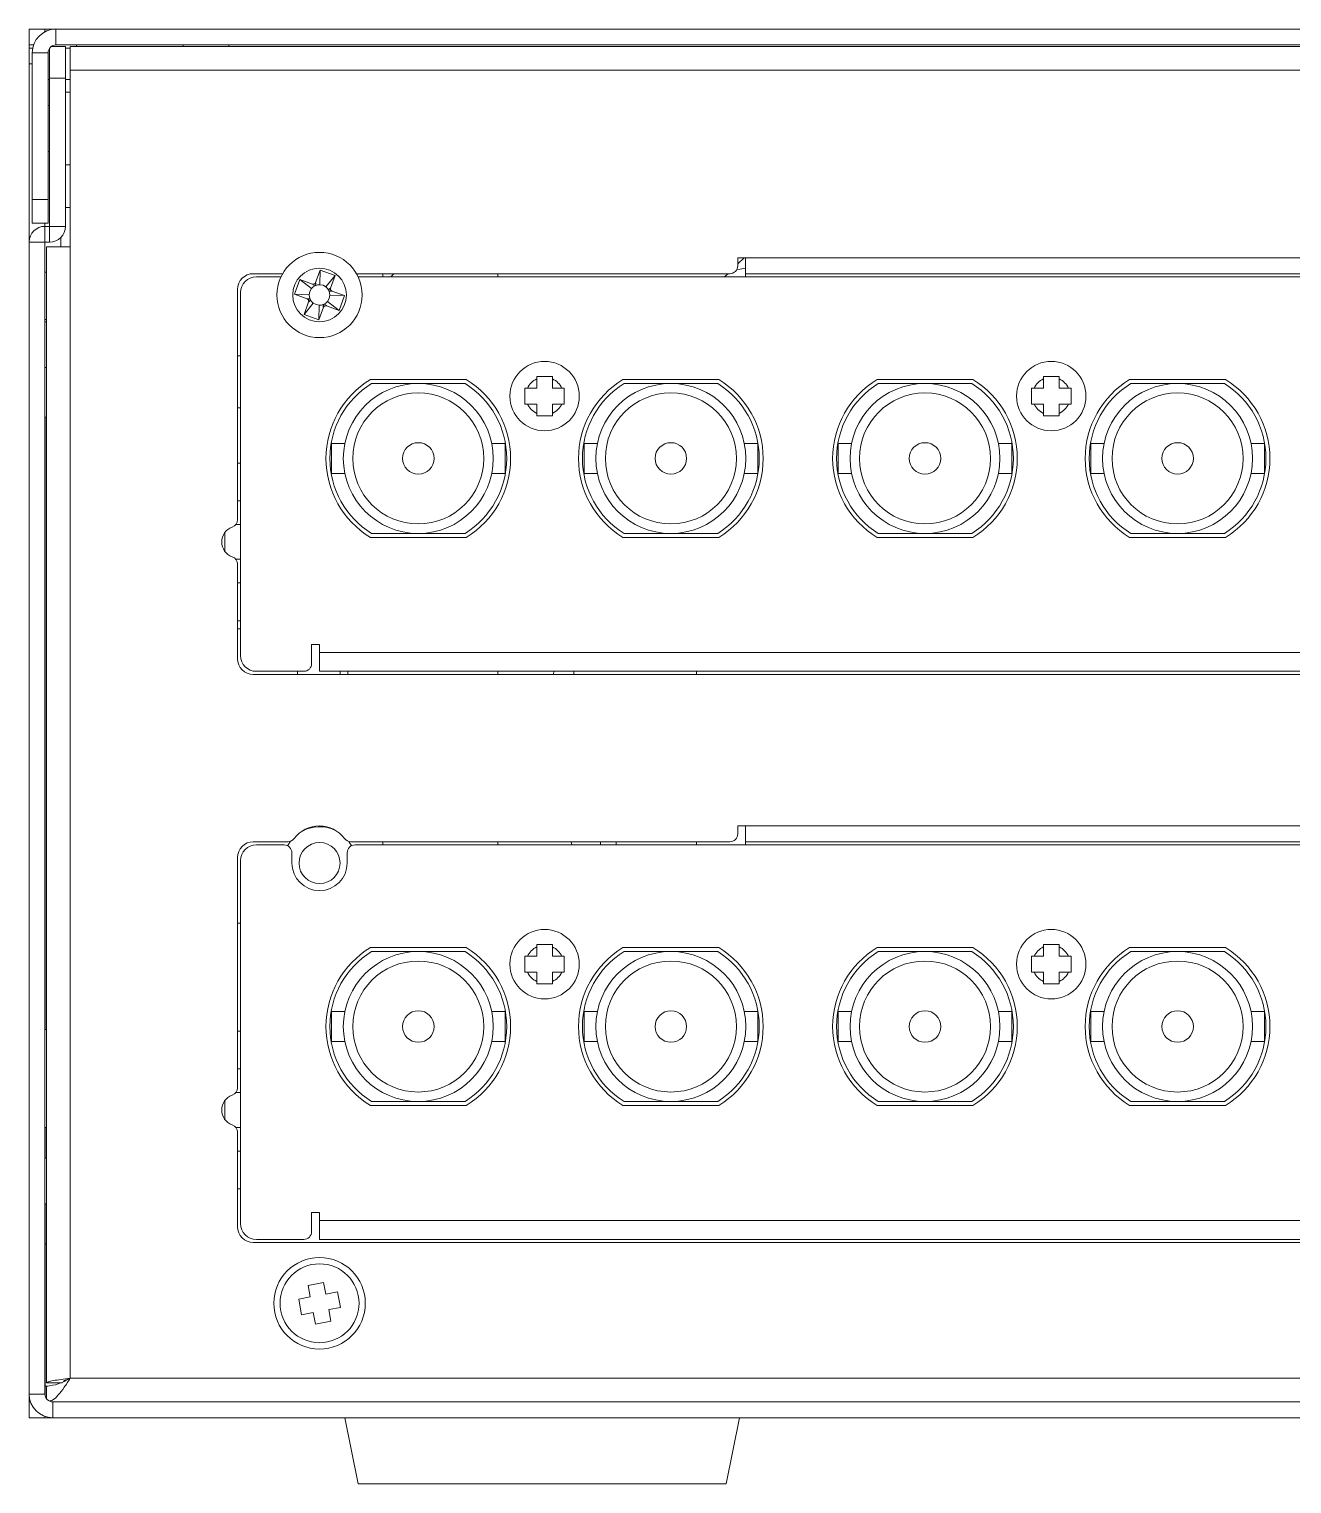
# Model space of a CAD drawing. Header units: millimetres. Extents: x 5 to 589, y 5 to 415.
# Drawn here: x 82.92 to 122.92, y 323.6 to 369.7 of the extents above; entities that cross this region are included whole.
import ezdxf

# ---------------------------------------------------------------- set-up
doc = ezdxf.new("R2010")
doc.units = ezdxf.units.MM

msp = doc.modelspace()

# ---------------------------------------------------------------- linework, layer by layer
at = {"color": 7, "linetype": 'Continuous', "lineweight": 15}
for p, q in [((82.9234, 369.199), (82.9234, 369.699)), ((82.9234, 369.699), (83.4234, 369.699)), ((83.4234, 369.699), (83.7734, 369.699)), ((83.7734, 369.699), (83.7734, 369.199)), ((83.7734, 369.699), (298.2734, 369.699)), ((83.0663, 369.199), (82.9234, 369.199)), ((82.9234, 369.099), (82.9234, 369.199)), ((82.9234, 369.099), (83.0386, 369.099)), ((82.9234, 368.599), (82.9234, 369.099)), ((83.5234, 368.949), (83.0234, 368.949)), ((83.0234, 364.299), (83.0234, 368.949)), ((83.5234, 364.299), (83.5234, 368.949)), ((83.5734, 368.149), (83.5734, 369.099)), ((83.6234, 369.149), (84.0734, 369.149)), ((83.7734, 369.199), (298.2734, 369.199)), ((84.0734, 369.149), (84.0734, 368.149)), ((84.2234, 369.149), (84.2234, 368.399)), ((84.2234, 369.149), (297.8234, 369.149)), ((84.4234, 369.199), (84.4234, 369.149)), ((87.7984, 369.199), (87.7984, 369.149)), ((89.2484, 369.149), (89.2484, 369.199)), ((82.9234, 368.599), (82.9234, 362.949)), ((84.2234, 368.399), (297.8234, 368.399)), ((84.2234, 368.399), (84.2234, 362.799)), ((83.5234, 368.099), (83.5734, 368.099)), ((83.5734, 363.449), (83.5734, 368.149)), ((84.0734, 368.149), (83.5734, 368.149)), ((84.0734, 363.449), (84.0734, 368.149)), ((84.0734, 368.099), (84.2234, 368.099)), ((84.2234, 367.699), (84.0734, 367.699)), ((83.5734, 367.274), (83.5234, 367.274)), ((83.5234, 365.824), (83.5734, 365.824)), ((84.0734, 365.399), (84.2234, 365.399)), ((83.0234, 364.299), (83.5234, 364.299)), ((83.0234, 363.549), (83.0234, 364.299)), ((83.5234, 364.299), (83.5234, 363.549)), ((84.0734, 364.049), (84.2234, 364.049)), ((83.5234, 363.549), (83.0234, 363.549)), ((83.4234, 363.449), (83.4234, 363.549)), ((83.4234, 363.449), (83.4234, 362.949)), ((83.5734, 363.449), (83.4234, 363.449)), ((84.0734, 363.449), (83.5734, 363.449)), ((83.5734, 362.949), (83.5734, 363.449)), ((82.9234, 362.949), (83.4234, 362.949)), ((82.9234, 326.449), (82.9234, 362.949)), ((83.4234, 326.449), (83.4234, 362.949)), ((83.5734, 362.949), (83.4234, 362.949)), ((83.4734, 362.799), (83.4734, 326.799)), ((84.2234, 362.799), (83.4734, 362.799)), ((83.9234, 363.0919), (83.9234, 362.799)), ((84.2234, 362.799), (84.2234, 326.949)), ((105.5701, 362.449), (105.3684, 362.2583)), ((105.6184, 362.449), (105.3684, 362.449)), ((105.3684, 362.449), (105.3684, 362.199)), ((132.6184, 362.449), (105.6184, 362.449)), ((105.6184, 362.449), (105.6184, 361.949)), ((83.4234, 361.999), (83.4734, 361.999)), ((90.9543, 361.949), (90.0234, 361.949)), ((92.1445, 362.0643), (91.9993, 361.6647)), ((92.1321, 361.5989), (92.1445, 362.0643)), ((92.6144, 361.8936), (92.1445, 362.0643)), ((92.3253, 361.5287), (92.6144, 361.8936)), ((92.4693, 361.494), (92.6144, 361.8936)), ((105.1184, 361.949), (93.2926, 361.949)), ((94.1234, 361.949), (94.1234, 361.849)), ((94.4805, 361.949), (94.3805, 361.849)), ((97.7734, 361.949), (97.7734, 361.849)), ((105.0535, 361.949), (104.9547, 361.849)), ((132.6184, 361.949), (105.6184, 361.949)), ((105.6184, 361.849), (105.6184, 361.949)), ((89.5234, 361.449), (89.5234, 354.1561)), ((90.1234, 361.849), (90.902, 361.849)), ((91.5038, 361.765), (91.3331, 361.295)), ((91.8687, 361.4758), (91.5038, 361.765)), ((91.9034, 361.6199), (91.5038, 361.765)), ((93.3449, 361.849), (144.902, 361.849)), ((89.6234, 349.849), (89.6234, 361.349)), ((91.7985, 361.2826), (91.3331, 361.295)), ((91.3331, 361.295), (91.7328, 361.1499)), ((91.7776, 361.054), (91.6324, 360.6544)), ((91.9216, 361.0193), (91.6324, 360.6544)), ((92.1148, 360.9491), (92.1024, 360.4837)), ((92.3782, 361.0721), (92.7431, 360.783)), ((92.4483, 361.2653), (92.9137, 361.253)), ((92.9137, 361.253), (92.5141, 361.3981)), ((92.7431, 360.783), (92.9137, 361.253)), ((83.4734, 360.499), (83.4234, 360.499)), ((91.6324, 360.6544), (92.1024, 360.4837)), ((92.1024, 360.4837), (92.2475, 360.8833)), ((92.3435, 360.9281), (92.7431, 360.783)), ((83.4734, 360.424), (83.4234, 360.424)), ((89.6234, 359.349), (89.5234, 359.349)), ((83.4234, 358.974), (83.4734, 358.974)), ((99.0009, 358.694), (99.0009, 358.6144)), ((99.5009, 358.694), (99.0009, 358.694)), ((99.5009, 358.6144), (99.5009, 358.694)), ((115.0509, 358.694), (115.0509, 358.6144)), ((115.5509, 358.694), (115.0509, 358.694)), ((115.5509, 358.6144), (115.5509, 358.694)), ((96.7694, 358.594), (93.7325, 358.594)), ((95.2509, 358.469), (93.7679, 358.469)), ((96.734, 358.469), (95.2509, 358.469)), ((98.7055, 358.319), (98.6259, 358.319)), ((98.6259, 358.319), (98.6259, 357.819)), ((99.0009, 358.319), (98.7055, 358.319)), ((99.0009, 358.6144), (99.0009, 358.319)), ((99.5009, 358.319), (99.5009, 358.6144)), ((99.7964, 358.319), (99.5009, 358.319)), ((99.8759, 358.319), (99.7964, 358.319)), ((99.8759, 357.819), (99.8759, 358.319)), ((104.7694, 358.594), (101.7325, 358.594)), ((103.2509, 358.469), (101.7679, 358.469)), ((104.734, 358.469), (103.2509, 358.469)), ((112.8194, 358.594), (109.7825, 358.594)), ((111.3009, 358.469), (109.8179, 358.469)), ((112.784, 358.469), (111.3009, 358.469)), ((114.7555, 358.319), (114.6759, 358.319)), ((114.6759, 358.319), (114.6759, 357.819)), ((115.0509, 358.319), (114.7555, 358.319)), ((115.0509, 358.6144), (115.0509, 358.319)), ((115.5509, 358.319), (115.5509, 358.6144)), ((115.8464, 358.319), (115.5509, 358.319)), ((115.9259, 358.319), (115.8464, 358.319)), ((115.9259, 357.819), (115.9259, 358.319)), ((120.8194, 358.594), (117.7825, 358.594)), ((119.3009, 358.469), (117.8179, 358.469)), ((120.784, 358.469), (119.3009, 358.469)), ((98.6259, 357.819), (98.7055, 357.819)), ((98.7055, 357.819), (99.0009, 357.819)), ((99.0009, 357.819), (99.0009, 357.5236)), ((99.5009, 357.5236), (99.5009, 357.819)), ((99.5009, 357.819), (99.7964, 357.819)), ((99.7964, 357.819), (99.8759, 357.819)), ((114.6759, 357.819), (114.7555, 357.819)), ((114.7555, 357.819), (115.0509, 357.819)), ((115.0509, 357.819), (115.0509, 357.5236)), ((115.5509, 357.819), (115.8464, 357.819)), ((115.5509, 357.5236), (115.5509, 357.819)), ((115.8464, 357.819), (115.9259, 357.819)), ((83.4234, 357.399), (83.4734, 357.399)), ((83.4284, 357.399), (83.4284, 337.999)), ((89.6234, 357.699), (89.5234, 357.699)), ((99.0009, 357.5236), (99.0009, 357.444)), ((99.0009, 357.444), (99.5009, 357.444)), ((99.5009, 357.444), (99.5009, 357.5236)), ((115.0509, 357.5236), (115.0509, 357.444)), ((115.0509, 357.444), (115.5509, 357.444)), ((115.5509, 357.444), (115.5509, 357.5236)), ((92.9228, 356.569), (92.5009, 356.569)), ((92.5009, 356.094), (92.5009, 356.569)), ((98.0009, 356.569), (97.5791, 356.569)), ((98.0009, 356.094), (98.0009, 356.569)), ((100.9236, 356.569), (100.5009, 356.569)), ((100.5009, 356.094), (100.5009, 356.569)), ((106.0009, 356.569), (105.5791, 356.569)), ((106.0009, 356.094), (106.0009, 356.569)), ((108.9728, 356.569), (108.5509, 356.569)), ((108.5509, 356.094), (108.5509, 356.569)), ((114.0509, 356.569), (113.6291, 356.569)), ((114.0509, 356.094), (114.0509, 356.569)), ((116.9736, 356.569), (116.5509, 356.569)), ((116.5509, 356.094), (116.5509, 356.569)), ((122.0509, 356.569), (121.6291, 356.569)), ((122.0509, 356.094), (122.0509, 356.569)), ((89.5234, 355.949), (89.6234, 355.949)), ((92.5009, 355.619), (92.5009, 356.094)), ((98.0009, 355.619), (98.0009, 356.094)), ((100.5009, 355.619), (100.5009, 356.094)), ((106.0009, 355.619), (106.0009, 356.094)), ((108.5509, 355.619), (108.5509, 356.094)), ((114.0509, 355.619), (114.0509, 356.094)), ((116.5509, 355.619), (116.5509, 356.094)), ((122.0509, 355.619), (122.0509, 356.094)), ((83.4284, 355.424), (83.4234, 355.424)), ((92.5009, 355.619), (92.9236, 355.619)), ((97.5782, 355.619), (98.0009, 355.619)), ((100.5009, 355.619), (100.9228, 355.619)), ((105.5782, 355.619), (106.0009, 355.619)), ((108.5509, 355.619), (108.9736, 355.619)), ((113.6283, 355.619), (114.0509, 355.619)), ((116.5509, 355.619), (116.9728, 355.619)), ((121.6282, 355.619), (122.0509, 355.619)), ((89.5234, 354.749), (89.6234, 354.749)), ((83.4234, 353.974), (83.4284, 353.974)), ((89.1234, 353.149), (89.1234, 353.749)), ((89.4679, 353.999), (89.6234, 353.999)), ((93.7325, 353.594), (96.7694, 353.594)), ((93.7679, 353.719), (95.2509, 353.719)), ((95.2509, 353.719), (96.734, 353.719)), ((101.7325, 353.594), (104.7694, 353.594)), ((101.7679, 353.719), (103.2509, 353.719)), ((103.2509, 353.719), (104.734, 353.719)), ((109.7825, 353.594), (112.8194, 353.594)), ((109.8179, 353.719), (111.3009, 353.719)), ((111.3009, 353.719), (112.784, 353.719)), ((117.7825, 353.594), (120.8194, 353.594)), ((117.8179, 353.719), (119.3009, 353.719)), ((119.3009, 353.719), (120.784, 353.719)), ((89.4679, 352.899), (89.6234, 352.899)), ((89.5234, 352.7419), (89.5234, 349.749)), ((89.5234, 352.149), (89.6234, 352.149)), ((89.5234, 350.949), (89.6234, 350.949)), ((89.6234, 350.699), (89.5234, 350.699)), ((91.8734, 350.199), (92.1234, 350.199)), ((91.8734, 349.599), (91.8734, 350.199)), ((92.1234, 350.199), (92.1234, 349.949)), ((92.1234, 349.349), (92.1234, 349.949)), ((90.0234, 349.249), (148.2234, 349.249)), ((91.6234, 349.349), (90.1234, 349.349)), ((91.4234, 349.349), (91.4234, 349.249)), ((128.0009, 349.349), (92.1234, 349.349)), ((93.0234, 349.349), (93.0234, 349.249)), ((97.7734, 349.349), (97.7734, 349.249)), ((99.5403, 349.349), (99.5363, 349.249)), ((100.1734, 349.249), (100.1734, 349.349)), ((104.0684, 349.249), (104.0684, 349.349)), ((105.6184, 344.449), (105.3684, 344.449)), ((105.3684, 344.449), (105.3684, 344.199)), ((132.6184, 344.449), (105.6184, 344.449)), ((105.6184, 344.449), (105.6184, 343.949)), ((91.1184, 343.949), (90.0234, 343.949)), ((105.1184, 343.949), (93.1184, 343.949)), ((94.1234, 343.949), (94.1234, 343.849)), ((97.7734, 343.949), (97.7734, 343.849)), ((100.0887, 343.949), (100.1139, 343.849)), ((101.5234, 343.949), (101.5234, 343.849)), ((104.0684, 343.849), (104.0684, 343.949)), ((132.6184, 343.949), (105.6184, 343.949)), ((105.6184, 343.849), (105.6184, 343.949)), ((89.5234, 343.449), (89.5234, 336.1561)), ((90.1234, 343.849), (90.9984, 343.849)), ((91.2484, 343.599), (91.2484, 343.274)), ((92.9984, 343.274), (92.9984, 343.599)), ((93.2484, 343.849), (144.902, 343.849)), ((89.6234, 331.849), (89.6234, 343.349)), ((89.6234, 341.374), (89.5234, 341.374)), ((99.0009, 340.694), (99.0009, 340.6144)), ((99.5009, 340.694), (99.0009, 340.694)), ((99.5009, 340.6144), (99.5009, 340.694)), ((115.5509, 340.694), (115.0509, 340.694)), ((115.0509, 340.694), (115.0509, 340.6144)), ((115.5509, 340.6144), (115.5509, 340.694)), ((96.7694, 340.594), (93.7325, 340.594)), ((95.2509, 340.469), (93.7679, 340.469)), ((96.734, 340.469), (95.2509, 340.469)), ((98.7055, 340.319), (98.6259, 340.319)), ((98.6259, 340.319), (98.6259, 339.819)), ((99.0009, 340.319), (98.7055, 340.319)), ((99.0009, 340.6144), (99.0009, 340.319)), ((99.5009, 340.319), (99.5009, 340.6144)), ((99.7964, 340.319), (99.5009, 340.319)), ((99.8759, 340.319), (99.7964, 340.319)), ((99.8759, 339.819), (99.8759, 340.319)), ((104.7694, 340.594), (101.7325, 340.594)), ((103.2509, 340.469), (101.7679, 340.469)), ((104.734, 340.469), (103.2509, 340.469)), ((112.8194, 340.594), (109.7825, 340.594)), ((111.3009, 340.469), (109.8179, 340.469)), ((112.784, 340.469), (111.3009, 340.469)), ((114.7555, 340.319), (114.6759, 340.319)), ((114.6759, 340.319), (114.6759, 339.819)), ((115.0509, 340.319), (114.7555, 340.319)), ((115.0509, 340.6144), (115.0509, 340.319)), ((115.5509, 340.319), (115.5509, 340.6144)), ((115.8464, 340.319), (115.5509, 340.319)), ((115.9259, 340.319), (115.8464, 340.319)), ((115.9259, 339.819), (115.9259, 340.319)), ((120.8194, 340.594), (117.7825, 340.594)), ((119.3009, 340.469), (117.8179, 340.469)), ((120.784, 340.469), (119.3009, 340.469)), ((98.6259, 339.819), (98.7055, 339.819)), ((98.7055, 339.819), (99.0009, 339.819)), ((99.0009, 339.819), (99.0009, 339.5236)), ((99.5009, 339.819), (99.7964, 339.819)), ((99.5009, 339.5236), (99.5009, 339.819)), ((99.7964, 339.819), (99.8759, 339.819)), ((114.6759, 339.819), (114.7555, 339.819)), ((114.7555, 339.819), (115.0509, 339.819)), ((115.0509, 339.819), (115.0509, 339.5236)), ((115.5509, 339.819), (115.8464, 339.819)), ((115.5509, 339.5236), (115.5509, 339.819)), ((115.8464, 339.819), (115.9259, 339.819)), ((99.0009, 339.5236), (99.0009, 339.444)), ((99.0009, 339.444), (99.5009, 339.444)), ((99.5009, 339.444), (99.5009, 339.5236)), ((115.0509, 339.5236), (115.0509, 339.444)), ((115.0509, 339.444), (115.5509, 339.444)), ((115.5509, 339.444), (115.5509, 339.5236)), ((92.9228, 338.569), (92.5009, 338.569)), ((92.5009, 338.094), (92.5009, 338.569)), ((98.0009, 338.569), (97.5791, 338.569)), ((98.0009, 338.094), (98.0009, 338.569)), ((100.9236, 338.569), (100.5009, 338.569)), ((100.5009, 338.094), (100.5009, 338.569)), ((106.0009, 338.569), (105.5791, 338.569)), ((106.0009, 338.094), (106.0009, 338.569)), ((108.9728, 338.569), (108.5509, 338.569)), ((108.5509, 338.094), (108.5509, 338.569)), ((114.0509, 338.569), (113.6291, 338.569)), ((114.0509, 338.094), (114.0509, 338.569)), ((116.9736, 338.569), (116.5509, 338.569)), ((116.5509, 338.094), (116.5509, 338.569)), ((122.0509, 338.569), (121.6291, 338.569)), ((122.0509, 338.094), (122.0509, 338.569)), ((83.4734, 337.999), (83.4234, 337.999)), ((89.5234, 337.949), (89.6234, 337.949)), ((92.5009, 337.619), (92.5009, 338.094)), ((98.0009, 337.619), (98.0009, 338.094)), ((100.5009, 337.619), (100.5009, 338.094)), ((106.0009, 337.619), (106.0009, 338.094)), ((108.5509, 337.619), (108.5509, 338.094)), ((114.0509, 337.619), (114.0509, 338.094)), ((116.5509, 337.619), (116.5509, 338.094)), ((122.0509, 337.619), (122.0509, 338.094)), ((92.5009, 337.619), (92.9236, 337.619)), ((97.5782, 337.619), (98.0009, 337.619)), ((100.5009, 337.619), (100.9228, 337.619)), ((105.5782, 337.619), (106.0009, 337.619)), ((108.5509, 337.619), (108.9736, 337.619)), ((113.6283, 337.619), (114.0509, 337.619)), ((116.5509, 337.619), (116.9728, 337.619)), ((121.6282, 337.619), (122.0509, 337.619)), ((89.5234, 336.749), (89.6234, 336.749)), ((89.1234, 335.149), (89.1234, 335.749)), ((89.4679, 335.999), (89.6234, 335.999)), ((93.7325, 335.594), (96.7694, 335.594)), ((93.7679, 335.719), (95.2509, 335.719)), ((95.2509, 335.719), (96.734, 335.719)), ((101.7325, 335.594), (104.7694, 335.594)), ((101.7679, 335.719), (103.2509, 335.719)), ((103.2509, 335.719), (104.734, 335.719)), ((109.7825, 335.594), (112.8194, 335.594)), ((109.8179, 335.719), (111.3009, 335.719)), ((111.3009, 335.719), (112.784, 335.719)), ((117.7825, 335.594), (120.8194, 335.594)), ((117.8179, 335.719), (119.3009, 335.719)), ((119.3009, 335.719), (120.784, 335.719)), ((83.4234, 334.899), (83.4734, 334.899)), ((83.4284, 334.899), (83.4284, 333.924)), ((89.4679, 334.899), (89.6234, 334.899)), ((89.5234, 334.7419), (89.5234, 331.749)), ((83.4284, 334.424), (83.4234, 334.424)), ((83.4734, 333.924), (83.4234, 333.924)), ((89.5234, 334.149), (89.6234, 334.149)), ((89.5234, 332.949), (89.6234, 332.949)), ((83.4234, 332.474), (83.4734, 332.474)), ((83.4284, 332.474), (83.4284, 331.199)), ((91.8734, 332.199), (92.1234, 332.199)), ((91.8734, 331.599), (91.8734, 332.199)), ((92.1234, 332.199), (92.1234, 331.949)), ((92.1234, 331.349), (92.1234, 331.949)), ((83.4284, 331.199), (83.4734, 331.199)), ((83.4284, 326.699), (83.4284, 331.199)), ((90.0234, 331.249), (148.2234, 331.249)), ((91.6234, 331.349), (90.1234, 331.349)), ((128.0009, 331.349), (92.1234, 331.349)), ((92.2532, 329.9845), (91.7619, 329.8918)), ((91.7619, 329.8918), (91.8314, 329.5233)), ((92.3228, 329.616), (92.2532, 329.9845)), ((92.6913, 329.6855), (92.3228, 329.616)), ((92.7839, 329.1942), (92.6913, 329.6855)), ((91.8314, 329.5233), (91.4629, 329.4538)), ((91.4629, 329.4538), (91.5556, 328.9625)), ((92.4155, 329.1247), (92.7839, 329.1942)), ((91.5556, 328.9625), (91.9241, 329.032)), ((91.9241, 329.032), (91.9936, 328.6635)), ((91.9936, 328.6635), (92.485, 328.7562)), ((92.485, 328.7562), (92.4155, 329.1247)), ((82.9234, 326.449), (83.4234, 326.449)), ((82.9234, 326.299), (82.9234, 326.449)), ((83.4284, 326.3992), (83.4284, 326.699)), ((83.9734, 326.799), (83.4734, 326.799)), ((83.4734, 326.3074), (83.4734, 326.699)), ((82.9234, 326.199), (82.9234, 326.299)), ((82.9386, 326.299), (82.9234, 326.299)), ((82.9234, 325.699), (82.9234, 326.199)), ((82.9234, 326.199), (82.9663, 326.199)), ((83.6734, 326.199), (83.6734, 325.699)), ((298.3734, 326.199), (83.6734, 326.199)), ((83.4234, 325.699), (82.9234, 325.699)), ((83.4234, 325.699), (83.6734, 325.699)), ((298.3734, 325.699), (83.6734, 325.699)), ((92.9234, 325.699), (93.343, 323.6009)), ((105.0038, 323.6009), (105.4234, 325.699)), ((112.5284, 325.699), (112.5284, 325.694)), ((113.0948, 325.694), (112.5284, 325.694)), ((115.0284, 325.694), (113.0948, 325.694)), ((115.0284, 325.694), (115.0284, 325.699))]:
    msp.add_line(p, q, dxfattribs=at)
at = {"color": 8, "linetype": 'Continuous', "lineweight": 15}
for p, q in [((83.4234, 369.699), (83.4234, 369.6123)), ((84.0734, 369.099), (84.2234, 369.099)), ((83.0234, 368.599), (82.9234, 368.599)), ((94.1234, 361.9454), (94.127, 361.949)), ((92.1234, 349.949), (128.0009, 349.949)), ((92.7734, 349.249), (92.7734, 349.349)), ((91.1122, 343.8216), (91.2033, 343.9638)), ((93.0468, 343.9595), (93.1347, 343.8216)), ((101.0234, 343.849), (101.0234, 343.949)), ((92.1234, 331.949), (128.0009, 331.949)), ((83.4234, 329.249), (83.4284, 329.249)), ((84.2234, 326.949), (269.6234, 326.949)), ((83.4284, 326.699), (83.5163, 326.699)), ((83.4234, 325.7419), (83.4234, 325.699)), ((93.343, 323.6009), (99.1734, 323.6009)), ((99.1734, 323.6009), (105.0038, 323.6009))]:
    msp.add_line(p, q, dxfattribs=at)
at = {"color": 8, "linetype": 'Continuous', "lineweight": 15, "flags": 128}
msp.add_lwpolyline([(105.3316, 362.0683), (105.4504, 362.0933), (105.6184, 362.124)], dxfattribs=at)
at = {"color": 7, "linetype": 'Continuous', "lineweight": 15, "flags": 128}
for points in [[(91.8687, 361.4758), (91.8176, 361.385), (91.7985, 361.2826)], [(91.9859, 361.5684), (91.9219, 361.529), (91.8687, 361.4758)], [(92.1321, 361.5989), (92.0572, 361.5922), (91.9859, 361.5684)], [(92.3253, 361.5287), (92.2345, 361.5798), (92.1321, 361.5989)], [(92.4179, 361.4116), (92.3785, 361.4756), (92.3253, 361.5287)], [(92.4483, 361.2653), (92.4417, 361.3402), (92.4179, 361.4116)], [(91.7985, 361.2826), (91.8052, 361.2077), (91.829, 361.1364)], [(91.829, 361.1364), (91.8684, 361.0724), (91.9216, 361.0193)], [(91.9216, 361.0193), (92.0124, 360.9682), (92.1148, 360.9491)], [(92.1148, 360.9491), (92.1897, 360.9558), (92.261, 360.9795)], [(92.261, 360.9795), (92.325, 361.019), (92.3782, 361.0721)], [(92.3782, 361.0721), (92.4293, 361.1629), (92.4483, 361.2653)]]:
    msp.add_lwpolyline(points, dxfattribs=at)
at = {"color": 7, "linetype": 'Continuous', "lineweight": 15}
for centre, radius in [((92.1234, 361.274), 1.35), ((92.1234, 361.274), 0.85), ((99.2509, 358.069), 1.1), ((115.3009, 358.069), 1.1), ((95.2509, 356.094), 2.375), ((103.2509, 356.094), 2.375), ((111.3009, 356.094), 2.375), ((119.3009, 356.094), 2.375), ((95.2509, 356.094), 2.075), ((103.2509, 356.094), 2.075), ((111.3009, 356.094), 2.075), ((119.3009, 356.094), 2.075), ((95.2509, 356.094), 0.5), ((103.2509, 356.094), 0.5), ((111.3009, 356.094), 0.5), ((119.3009, 356.094), 0.5), ((92.1234, 343.274), 0.65), ((99.2509, 340.069), 1.1), ((115.3009, 340.069), 1.1), ((95.2509, 338.094), 2.375), ((103.2509, 338.094), 2.375), ((111.3009, 338.094), 2.375), ((119.3009, 338.094), 2.375), ((95.2509, 338.094), 2.075), ((103.2509, 338.094), 2.075), ((111.3009, 338.094), 2.075), ((119.3009, 338.094), 2.075), ((95.2509, 338.094), 0.5), ((103.2509, 338.094), 0.5), ((111.3009, 338.094), 0.5), ((119.3009, 338.094), 0.5), ((92.1234, 329.324), 1.45), ((92.1234, 329.324), 1.25)]:
    msp.add_circle(centre, radius, dxfattribs=at)
for centre, radius, start, end in [((83.7734, 368.949), 0.75, 90, 180), ((83.7734, 368.949), 0.25, 90, 180), ((83.4234, 362.949), 0.5, 90, 180), ((83.5734, 363.449), 0.5, 270, 360), ((90.0234, 361.449), 0.5, 90, 180), ((105.1184, 362.199), 0.25, 270, 0), ((90.1234, 361.349), 0.5, 90, 180), ((95.2509, 356.094), 2.925, 121.2733, 238.7267), ((95.2509, 356.094), 2.8, 121.98203, 238.01797), ((95.2509, 356.094), 2.8, 301.98203, 58.01797), ((95.2509, 356.094), 2.925, 301.2733, 58.7267), ((99.2509, 358.069), 0.6, 114.62432, 155.37568), ((99.2509, 358.069), 0.6, 24.62432, 65.37568), ((103.2509, 356.094), 2.925, 121.2733, 238.7267), ((103.2509, 356.094), 2.8, 121.98203, 238.01797), ((103.2509, 356.094), 2.8, 301.98203, 58.01797), ((103.2509, 356.094), 2.925, 301.2733, 58.7267), ((111.3009, 356.094), 2.925, 121.2733, 238.7267), ((111.3009, 356.094), 2.8, 121.98203, 238.01797), ((111.3009, 356.094), 2.8, 301.98203, 58.01797), ((111.3009, 356.094), 2.925, 301.2733, 58.7267), ((115.3009, 358.069), 0.6, 114.62432, 155.37568), ((115.3009, 358.069), 0.6, 24.62432, 65.37568), ((119.3009, 356.094), 2.925, 121.2733, 238.7267), ((119.3009, 356.094), 2.8, 121.98203, 238.01797), ((119.3009, 356.094), 2.8, 301.98203, 58.01797), ((119.3009, 356.094), 2.925, 301.2733, 58.7267), ((99.2509, 358.069), 0.6, 204.62432, 245.37568), ((99.2509, 358.069), 0.6, 294.62432, 335.37568), ((115.3009, 358.069), 0.6, 204.62432, 245.37568), ((115.3009, 358.069), 0.6, 294.62432, 335.37568), ((89.2734, 354.1561), 0.25, 289.47122, 0), ((89.5234, 353.449), 0.5, 109.47122, 250.52878), ((89.2734, 352.7419), 0.25, 0, 70.52878), ((90.0234, 349.749), 0.5, 180, 270), ((90.1234, 349.849), 0.5, 180, 270), ((91.6234, 349.599), 0.25, 270, 0), ((92.1184, 343.449), 1, 36.8699, 143.1301), ((90.0234, 343.449), 0.5, 90, 180), ((91.1184, 344.199), 0.25, 270, 323.1301), ((93.1184, 344.199), 0.25, 216.8699, 270), ((105.1184, 344.199), 0.25, 270, 0), ((90.1234, 343.349), 0.5, 90, 180), ((90.9984, 343.599), 0.25, 0, 90), ((93.2484, 343.599), 0.25, 90, 180), ((92.1234, 343.274), 0.875, 180, 0), ((95.2509, 338.094), 2.925, 121.2733, 238.7267), ((95.2509, 338.094), 2.8, 121.98203, 238.01797), ((95.2509, 338.094), 2.8, 301.98203, 58.01797), ((95.2509, 338.094), 2.925, 301.2733, 58.7267), ((99.2509, 340.069), 0.6, 114.62432, 155.37568), ((99.2509, 340.069), 0.6, 24.62432, 65.37568), ((103.2509, 338.094), 2.925, 121.2733, 238.7267), ((103.2509, 338.094), 2.8, 121.98203, 238.01797), ((103.2509, 338.094), 2.8, 301.98203, 58.01797), ((103.2509, 338.094), 2.925, 301.2733, 58.7267), ((111.3009, 338.094), 2.925, 121.2733, 238.7267), ((111.3009, 338.094), 2.8, 121.98203, 238.01797), ((111.3009, 338.094), 2.8, 301.98203, 58.01797), ((111.3009, 338.094), 2.925, 301.2733, 58.7267), ((115.3009, 340.069), 0.6, 114.62432, 155.37568), ((115.3009, 340.069), 0.6, 24.62432, 65.37568), ((119.3009, 338.094), 2.925, 121.2733, 238.7267), ((119.3009, 338.094), 2.8, 121.98203, 238.01797), ((119.3009, 338.094), 2.8, 301.98203, 58.01797), ((119.3009, 338.094), 2.925, 301.2733, 58.7267), ((99.2509, 340.069), 0.6, 204.62432, 245.37568), ((99.2509, 340.069), 0.6, 294.62432, 335.37568), ((115.3009, 340.069), 0.6, 204.62432, 245.37568), ((115.3009, 340.069), 0.6, 294.62432, 335.37568), ((89.2734, 336.1561), 0.25, 289.47122, 0), ((89.5234, 335.449), 0.5, 109.47122, 250.52878), ((89.2734, 334.7419), 0.25, 0, 70.52878), ((90.0234, 331.749), 0.5, 180, 270), ((90.1234, 331.849), 0.5, 180, 270), ((91.6234, 331.599), 0.25, 270, 0), ((83.6734, 326.449), 0.75, 180, 270), ((83.6734, 326.449), 0.25, 180, 270)]:
    msp.add_arc(centre, radius, start, end, dxfattribs=at)
at = {"color": 8, "linetype": 'Continuous', "lineweight": 15}
msp.add_arc((92.1234, 343.274), 1.15, 62.92309, 120.35007, dxfattribs=at)
at = {"color": 7, "linetype": 'Continuous', "lineweight": 15}
for points, knots in [([(91.9034, 361.6199), (91.9116, 361.6178), (91.928, 361.6136), (91.9535, 361.618), (91.9759, 361.6301), (91.9915, 361.6468), (91.9971, 361.6596), (91.9993, 361.6647)], [0, 0, 0, 0, 0.2149044, 0.4297752, 0.6442373, 0.8585481, 1, 1, 1, 1]), ([(91.9859, 361.5684), (91.9857, 361.5684), (91.962, 361.5627), (91.9242, 361.5901), (91.9135, 361.6114), (91.9034, 361.6183), (91.9034, 361.6199), (91.9034, 361.6199)], [0, 0, 0, 0, 0.0032264, 0.5053779, 0.9382955, 0.9999507, 1, 1, 1, 1]), ([(91.9993, 361.6647), (91.9993, 361.6647), (91.9993, 361.6631), (92.0034, 361.6535), (92.006, 361.6334), (92.0056, 361.6032), (91.9993, 361.5846), (91.9929, 361.5748), (91.9886, 361.5704), (91.986, 361.5685), (91.9859, 361.5684)], [0, 0, 0, 0, 0.0000493, 0.061655, 0.4942293, 0.7445429, 0.8703259, 0.9334747, 0.9967776, 1, 1, 1, 1]), ([(92.4179, 361.4116), (92.4179, 361.4117), (92.4124, 361.4353), (92.4423, 361.4705), (92.4555, 361.4893), (92.4693, 361.4924), (92.4693, 361.494), (92.4693, 361.494)], [0, 0, 0, 0, 0.0032247, 0.5053781, 0.9382948, 0.9999507, 1, 1, 1, 1]), ([(92.5141, 361.3981), (92.5141, 361.3981), (92.5141, 361.3981), (92.4976, 361.394), (92.4841, 361.3914), (92.4525, 361.3918), (92.4341, 361.3981), (92.4242, 361.4045), (92.4199, 361.4089), (92.418, 361.4114), (92.4179, 361.4116)], [0, 0, 0, 0, 0.0000489, 0.0616548, 0.4942284, 0.7445404, 0.8703257, 0.9334748, 0.9967776, 1, 1, 1, 1]), ([(92.4693, 361.494), (92.4672, 361.4858), (92.463, 361.4694), (92.4675, 361.4439), (92.4796, 361.4215), (92.4963, 361.4059), (92.509, 361.4003), (92.5141, 361.3981)], [0, 0, 0, 0, 0.2148962, 0.4298174, 0.6442769, 0.8585639, 1, 1, 1, 1]), ([(91.7328, 361.1499), (91.7328, 361.1499), (91.7328, 361.1514), (91.7493, 361.1486), (91.7627, 361.1579), (91.7944, 361.156), (91.8128, 361.1498), (91.8226, 361.1434), (91.827, 361.1391), (91.8289, 361.1365), (91.829, 361.1364)], [0, 0, 0, 0, 0.0000493, 0.0616564, 0.4942285, 0.7445428, 0.8703257, 0.9334748, 0.9967776, 1, 1, 1, 1]), ([(91.7776, 361.054), (91.7797, 361.0622), (91.7839, 361.0786), (91.7794, 361.1041), (91.7673, 361.1265), (91.7506, 361.1421), (91.7378, 361.1477), (91.7328, 361.1499)], [0, 0, 0, 0, 0.2148784, 0.4298117, 0.6442734, 0.8585625, 1, 1, 1, 1]), ([(91.829, 361.1364), (91.829, 361.1363), (91.8349, 361.1127), (91.8099, 361.0747), (91.7809, 361.0641), (91.7806, 361.054), (91.7776, 361.054), (91.7776, 361.054)], [0, 0, 0, 0, 0.0032253, 0.5053789, 0.9382945, 0.9999495, 1, 1, 1, 1]), ([(92.2475, 360.8833), (92.2475, 360.8833), (92.2475, 360.8849), (92.2434, 360.8945), (92.2409, 360.9146), (92.2413, 360.9448), (92.2476, 360.9634), (92.254, 360.9732), (92.2583, 360.9775), (92.2609, 360.9794), (92.261, 360.9795)], [0, 0, 0, 0, 0.00004931, 0.06165593, 0.4942292, 0.74454257, 0.87032678, 0.93347591, 0.99677672, 1, 1, 1, 1]), ([(92.261, 360.9795), (92.2612, 360.9796), (92.2849, 360.9851), (92.3172, 360.9578), (92.3438, 360.9367), (92.3404, 360.9296), (92.3435, 360.9281), (92.3435, 360.9281)], [0, 0, 0, 0, 0.0032261, 0.5053785, 0.9382949, 0.9999492, 1, 1, 1, 1]), ([(92.3435, 360.9281), (92.3353, 360.9302), (92.3188, 360.9344), (92.2933, 360.9299), (92.271, 360.9179), (92.2554, 360.9011), (92.2498, 360.8884), (92.2475, 360.8833)], [0, 0, 0, 0, 0.21489685, 0.42981797, 0.6442876, 0.85852457, 1, 1, 1, 1]), ([(83.4734, 326.699), (83.5984, 326.7148), (83.8484, 326.7463), (84.0984, 326.8814), (84.2234, 326.949)], [0, 0, 0, 0, 0.50000409, 1, 1, 1, 1]), ([(84.2234, 326.949), (84.1252, 326.9365), (83.9286, 326.9115), (83.6807, 326.874), (83.5073, 326.8365), (83.4847, 326.8115), (83.4734, 326.799)], [0, 0, 0, 0, 0.2500027, 0.5000016, 0.7500022, 1, 1, 1, 1]), ([(83.5657, 326.2271), (83.5974, 326.234), (83.6917, 326.2547), (83.8484, 326.4085), (84.0359, 326.6536), (84.1609, 326.8505), (84.2234, 326.949)], [0, 0, 0, 0, 0.1448136, 0.4298764, 0.7149398, 1, 1, 1, 1]), ([(84.2234, 326.949), (84.191, 326.9365), (84.126, 326.9115), (84.048, 326.8778), (84.0203, 326.8566), (84.0089, 326.8478)], [0, 0, 0, 0, 0.3707645, 0.7415033, 1, 1, 1, 1])]:
    msp.add_open_spline(points, degree=3, knots=knots, dxfattribs=at)

doc.saveas('drawing.dxf')
